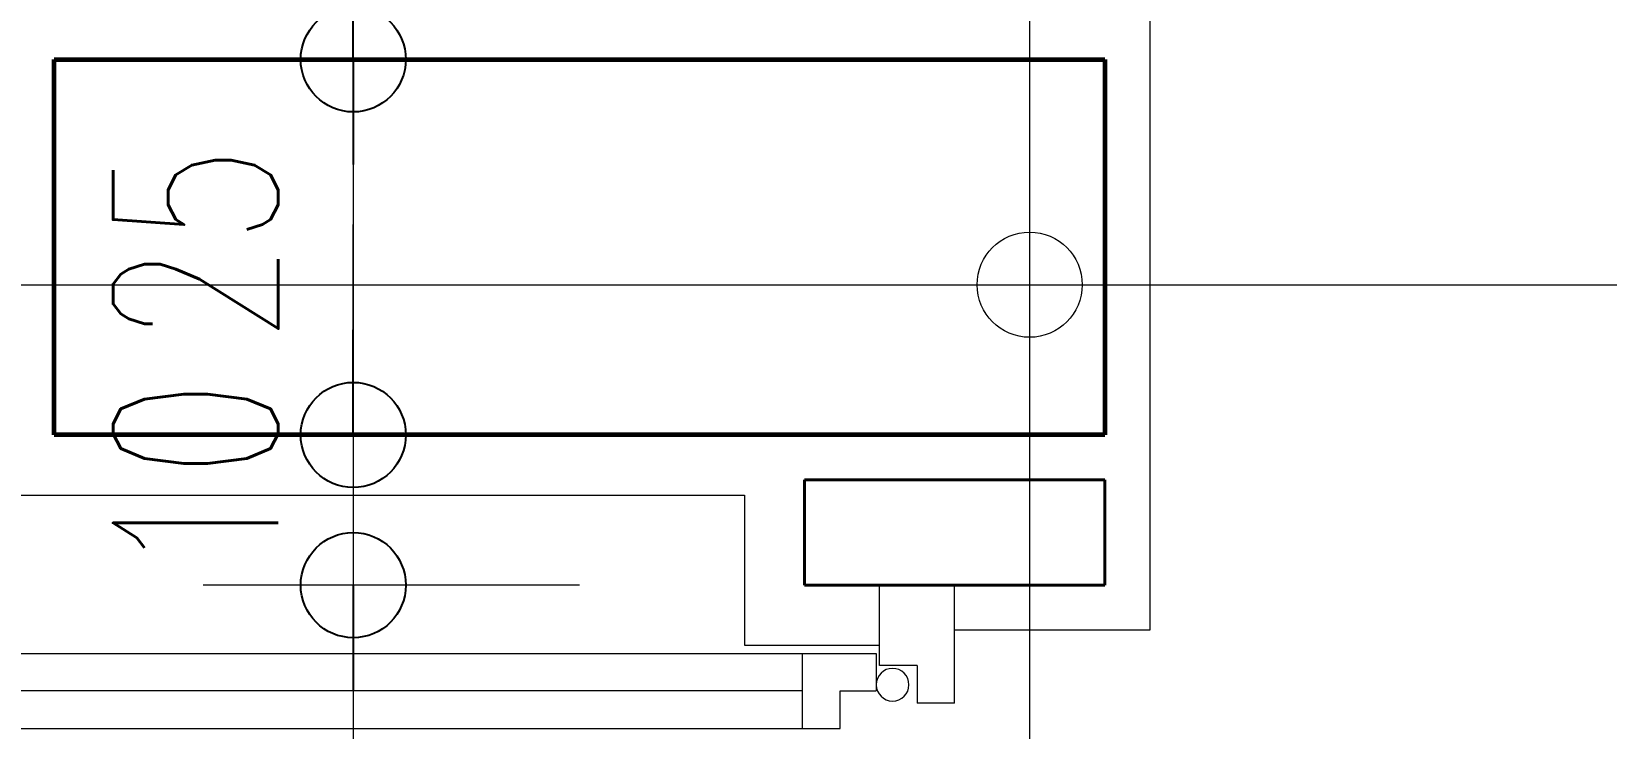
# Model space of a CAD drawing. Header units: millimetres. Extents: x 2016.56 to 2021.8, y 13721.83 to 13722.48.
# Drawn here: x 2017.84699 to 2017.86798, y 13722.03588 to 13722.04516 of the extents above; entities that cross this region are included whole.
import ezdxf

# ---------------------------------------------------------------- set-up
doc = ezdxf.new("R2010")
doc.units = ezdxf.units.MM
doc.linetypes.add('ACAD_ISO04W100', pattern=[30, 24, -3, 0, -3])
doc.layers.get('0').update_dxf_attribs({"lineweight": 20})
for name, color, linetype, lineweight in [('aks', 1, 'Continuous', 9), ('DUVAR', 4, 'Continuous', 40), ('DV', 7, 'Continuous', 20), ('kolon', 5, 'Continuous', 60), ('PENCERE', 3, 'Continuous', 13), ('SIVA', 7, 'Continuous', 20)]:
    doc.layers.add(name, color=color, linetype=linetype, lineweight=lineweight)
doc.styles.get("Standard").update_dxf_attribs({"font": 'txt.shx', "width": 0.7, "height": 11})

msp = doc.modelspace()

# ---------------------------------------------------------------- linework, layer by layer
at = {"color": 0, "lineweight": -2}
for p, q in [((2017.851278, 13722.044789), (2017.851278, 13722.046189)), ((2017.851278, 13722.044789), (2017.851278, 13722.043389)), ((2017.851278, 13722.039789), (2017.851278, 13722.041189)), ((2017.851278, 13722.039789), (2017.851278, 13722.041189)), ((2017.851278, 13722.037789), (2017.851278, 13722.036389)), ((2017.851278, 13722.037789), (2017.851278, 13722.036389))]:
    msp.add_line(p, q, dxfattribs=at)
for centre in [(2017.851278, 13722.044789), (2017.851278, 13722.044789), (2017.851278, 13722.039789), (2017.851278, 13722.039789), (2017.851278, 13722.037789), (2017.851278, 13722.037789)]:
    msp.add_circle(centre, 0.0007, dxfattribs=at)
at = {"layer": 'aks', "linetype": 'ACAD_ISO04W100', "ltscale": 2}
for p, q in [((2017.860291, 13722.406452), (2017.860291, 13721.952387)), ((2017.678471, 13722.041789), (2018.21211, 13722.041789))]:
    msp.add_line(p, q, dxfattribs=at)
at = {"layer": 'aks'}
msp.add_circle((2017.860291, 13722.041789), 0.0007, dxfattribs=at)
at = {"layer": 'DUVAR'}
for p, q in [((2017.857291, 13722.039189), (2017.857291, 13722.037789)), ((2017.857291, 13722.039189), (2017.861291, 13722.039189)), ((2017.861291, 13722.039189), (2017.861291, 13722.037789)), ((2017.857291, 13722.037789), (2017.861291, 13722.037789))]:
    msp.add_line(p, q, dxfattribs=at)
at = {"layer": 'DV', "lineweight": 20}
for p, q in [((2017.852918, 13722.044789), (2017.849278, 13722.044789)), ((2017.852918, 13722.044789), (2017.849278, 13722.044789)), ((2017.852937, 13722.039789), (2017.849278, 13722.039789)), ((2017.852937, 13722.039789), (2017.849278, 13722.039789)), ((2017.854291, 13722.037789), (2017.849278, 13722.037789)), ((2017.854291, 13722.037789), (2017.849278, 13722.037789))]:
    msp.add_line(p, q, dxfattribs=at)
at = {"layer": 'DV'}
for p, q in [((2017.851278, 13722.043389), (2017.851278, 13722.041189)), ((2017.851278, 13722.041189), (2017.851278, 13722.042589)), ((2017.851278, 13722.039789), (2017.851278, 13722.037789)), ((2017.851278, 13722.036389), (2017.851278, 13722.022189)), ((2017.851278, 13722.036389), (2017.851278, 13722.034989))]:
    msp.add_line(p, q, dxfattribs=at)
at = {"layer": 'kolon'}
for p, q in [((2017.847291, 13722.044789), (2017.861291, 13722.044789)), ((2017.847291, 13722.039789), (2017.847291, 13722.044789)), ((2017.861291, 13722.044789), (2017.861291, 13722.039789)), ((2017.861291, 13722.039789), (2017.847291, 13722.039789))]:
    msp.add_line(p, q, dxfattribs=at)
at = {"layer": 'PENCERE'}
for p, q in [((2017.858291, 13722.036717), (2017.858291, 13722.037789)), ((2017.859291, 13722.036217), (2017.859291, 13722.037789)), ((2017.858791, 13722.036717), (2017.858291, 13722.036717)), ((2017.858791, 13722.036717), (2017.858791, 13722.036217)), ((2017.857265, 13722.03638), (2017.843795, 13722.03638)), ((2017.859291, 13722.036217), (2017.858791, 13722.036217))]:
    msp.add_line(p, q, dxfattribs=at)
at = {"layer": 'PENCERE', "extrusion": (2.99932e-32, 1.22461e-16, -1)}
for p, q in [((2017.842795, 13722.03688), (2017.858245, 13722.03688)), ((2017.857265, 13722.03588), (2017.857265, 13722.03688)), ((2017.858245, 13722.03688), (2017.858245, 13722.03638)), ((2017.857765, 13722.03638), (2017.858245, 13722.03638)), ((2017.857765, 13722.03588), (2017.857765, 13722.03638)), ((2017.843295, 13722.03588), (2017.857765, 13722.03588))]:
    msp.add_line(p, q, dxfattribs=at)
msp.add_circle((-2017.858465, 13722.036463), 0.000218, dxfattribs=at)
at = {"layer": 'SIVA'}
for p, q in [((2017.861891, 13722.132189), (2017.861891, 13722.037189)), ((2017.838491, 13722.038989), (2017.856491, 13722.038989)), ((2017.856491, 13722.038989), (2017.856491, 13722.036989)), ((2017.861891, 13722.037189), (2017.859291, 13722.037189)), ((2017.856491, 13722.036989), (2017.858291, 13722.036989))]:
    msp.add_line(p, q, dxfattribs=at)

# ---------------------------------------------------------------- texts
at = {"layer": 'DV', "width": 0.7}
for s, p in [('25', (2017.850278, 13722.041006)), ('10', (2017.850278, 13722.037891))]:
    msp.add_text(s, height=0.0022, rotation=90, dxfattribs=at).set_placement(p)

doc.saveas('drawing.dxf')
